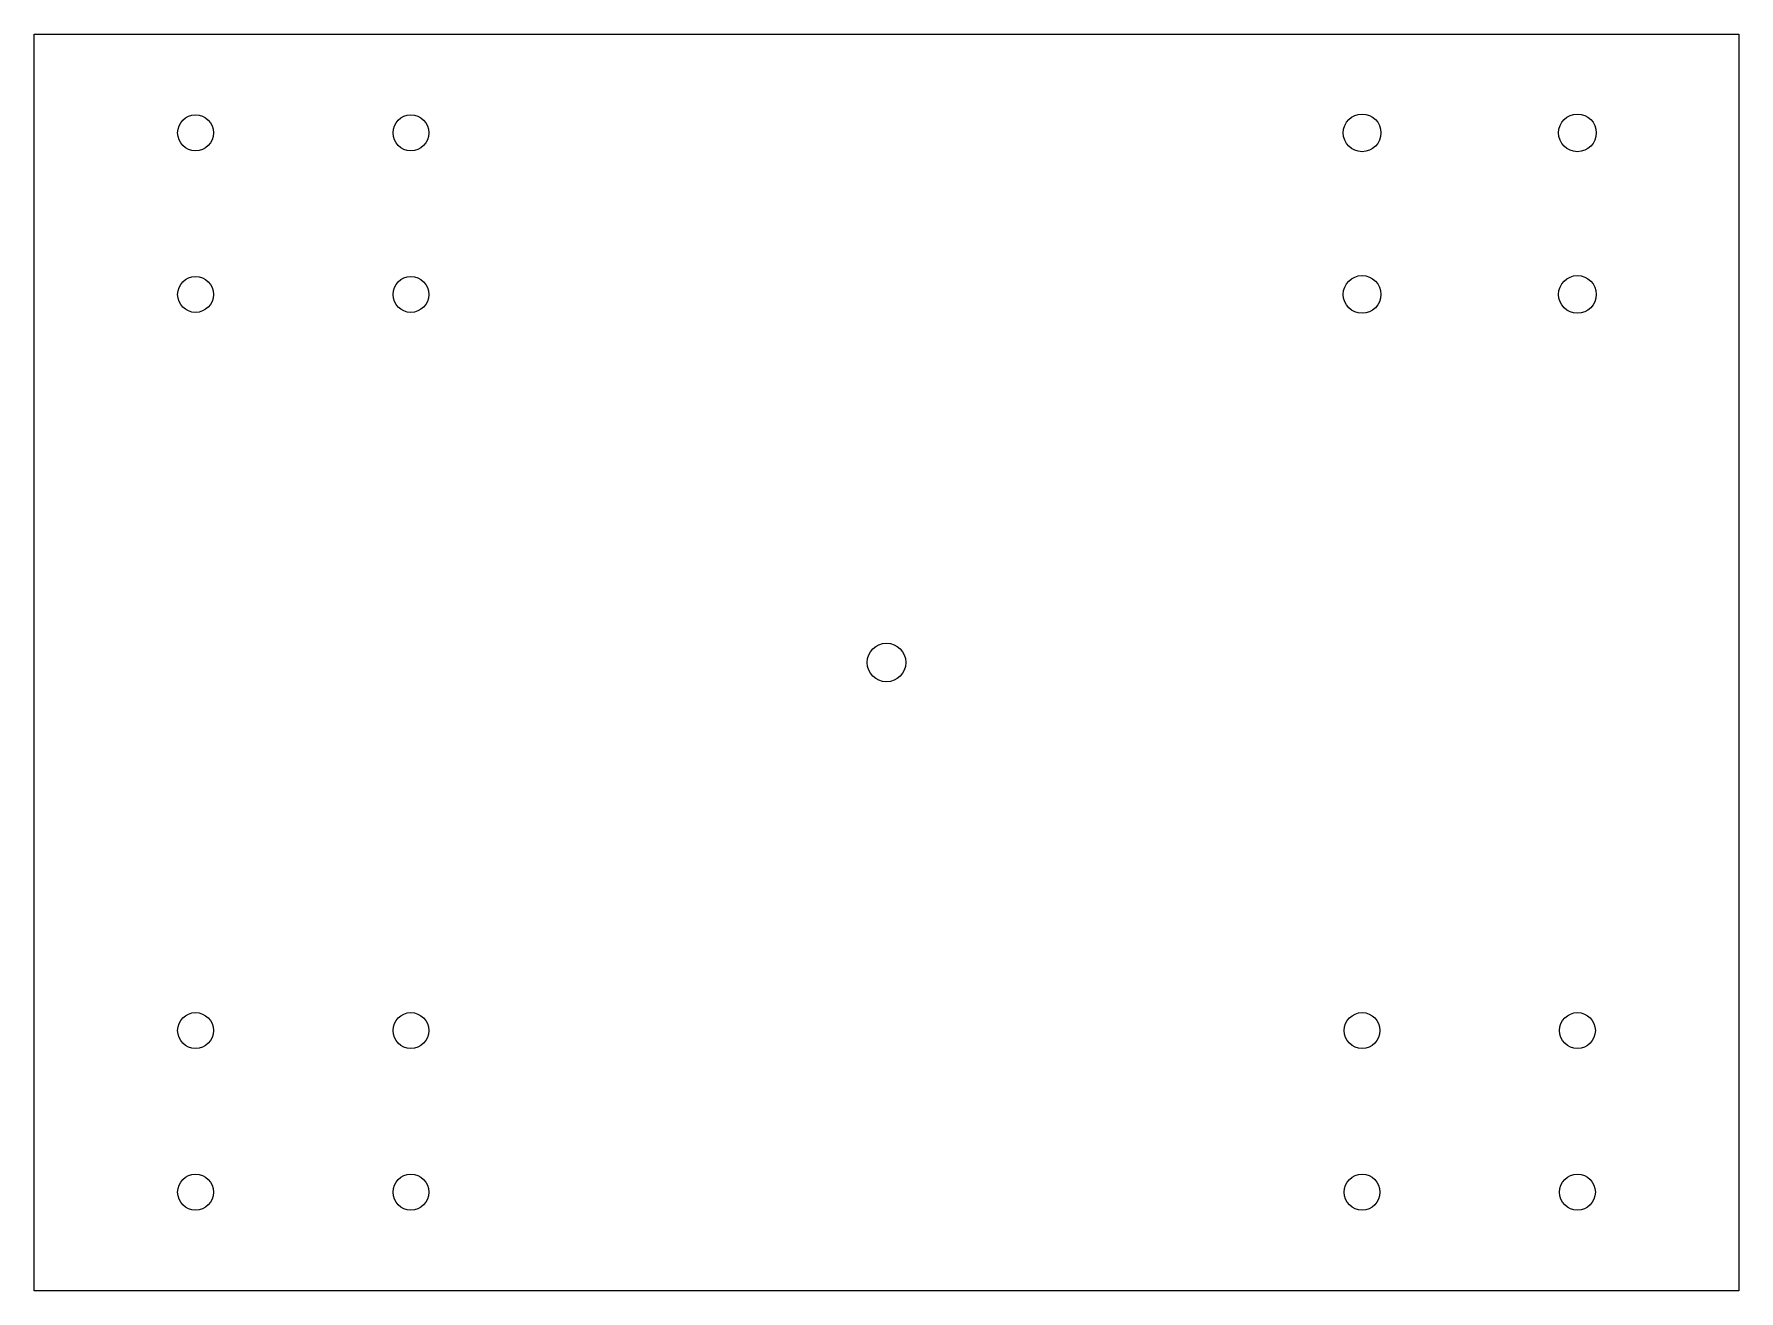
# Model space of a CAD drawing. Extents: x -95 to 95, y -70 to 70.
import ezdxf

# ---------------------------------------------------------------- set-up
doc = ezdxf.new("R2010")
doc.units = 0
doc.header["$MEASUREMENT"] = 0
doc.layers.add('Body005', color=7, linetype='CONTINUOUS')

msp = doc.modelspace()

# ---------------------------------------------------------------- linework, layer by layer
at = {"layer": 'Body005'}
for p, q in [((-95, 70), (-95, 70, 3)), ((-95, 70), (95, 70)), ((-95, 70, 3), (95, 70, 3)), ((-95, 70), (-95, 70, 3)), ((-95, -70), (-95, 70)), ((-95, -70, 3), (-95, 70, 3)), ((-95, 70), (95, 70)), ((-95, -70), (-95, 70)), ((-95, 70, 3), (95, 70, 3)), ((-95, -70, 3), (-95, 70, 3)), ((95, 70), (95, 70, 3)), ((95, 70), (95, 70, 3)), ((95, 70), (95, -70)), ((95, 70, 3), (95, -70, 3)), ((95, 70), (95, -70)), ((95, 70, 3), (95, -70, 3)), ((-75, 59), (-75, 59, 3)), ((-75, 59), (-75, 59, 3)), ((-51, 59), (-51, 59, 3)), ((-51, 59), (-51, 59, 3)), ((55.1, 59), (55.1, 59, 3)), ((55.1, 59), (55.1, 59, 3)), ((79.1, 59), (79.1, 59, 3)), ((79.1, 59), (79.1, 59, 3)), ((-75, 41), (-75, 41, 3)), ((-75, 41), (-75, 41, 3)), ((-51, 41), (-51, 41, 3)), ((-51, 41), (-51, 41, 3)), ((55.1, 41), (55.1, 41, 3)), ((55.1, 41), (55.1, 41, 3)), ((79.1, 41), (79.1, 41, 3)), ((79.1, 41), (79.1, 41, 3)), ((2.15, 0), (2.15, 0, 3)), ((2.15, 0), (2.15, 0, 3)), ((-75, -41), (-75, -41, 3)), ((-75, -41), (-75, -41, 3)), ((-51, -41), (-51, -41, 3)), ((-51, -41), (-51, -41, 3)), ((55, -41), (55, -41, 3)), ((55, -41), (55, -41, 3)), ((79, -41), (79, -41, 3)), ((79, -41), (79, -41, 3)), ((-75, -59), (-75, -59, 3)), ((-75, -59), (-75, -59, 3)), ((-51, -59), (-51, -59, 3)), ((-51, -59), (-51, -59, 3)), ((55, -59), (55, -59, 3)), ((55, -59), (55, -59, 3)), ((79, -59), (79, -59, 3)), ((79, -59), (79, -59, 3)), ((-95, -70), (-95, -70, 3)), ((95, -70), (-95, -70)), ((95, -70, 3), (-95, -70, 3)), ((-95, -70), (-95, -70, 3)), ((95, -70), (-95, -70)), ((95, -70, 3), (-95, -70, 3)), ((95, -70), (95, -70, 3)), ((95, -70), (95, -70, 3))]:
    msp.add_line(p, q, dxfattribs=at)
for centre, radius in [((-77, 59), 2), ((-77, 59), 2), ((-77, 59), 2), ((-77, 59), 2), ((-53, 59), 2), ((-53, 59), 2), ((-53, 59), 2), ((-53, 59), 2), ((53, 59), 2.1), ((53, 59), 2.1), ((53, 59), 2.1), ((53, 59), 2.1), ((77, 59), 2.1), ((77, 59), 2.1), ((77, 59), 2.1), ((77, 59), 2.1), ((-77, 41), 2), ((-77, 41), 2), ((-77, 41), 2), ((-77, 41), 2), ((-53, 41), 2), ((-53, 41), 2), ((-53, 41), 2), ((-53, 41), 2), ((53, 41), 2.1), ((53, 41), 2.1), ((53, 41), 2.1), ((53, 41), 2.1), ((77, 41), 2.1), ((77, 41), 2.1), ((77, 41), 2.1), ((77, 41), 2.1), ((0, 0), 2.15), ((0, 0), 2.15), ((0, 0), 2.15), ((0, 0), 2.15), ((-77, -41), 2), ((-77, -41), 2), ((-77, -41), 2), ((-77, -41), 2), ((-53, -41), 2), ((-53, -41), 2), ((-53, -41), 2), ((-53, -41), 2), ((53, -41), 2), ((53, -41), 2), ((53, -41), 2), ((53, -41), 2), ((77, -41), 2), ((77, -41), 2), ((77, -41), 2), ((77, -41), 2), ((-77, -59), 2), ((-77, -59), 2), ((-77, -59), 2), ((-77, -59), 2), ((-53, -59), 2), ((-53, -59), 2), ((-53, -59), 2), ((-53, -59), 2), ((53, -59), 2), ((53, -59), 2), ((53, -59), 2), ((53, -59), 2), ((77, -59), 2), ((77, -59), 2), ((77, -59), 2), ((77, -59), 2)]:
    msp.add_circle(centre, radius, dxfattribs=at)

doc.saveas('drawing.dxf')
